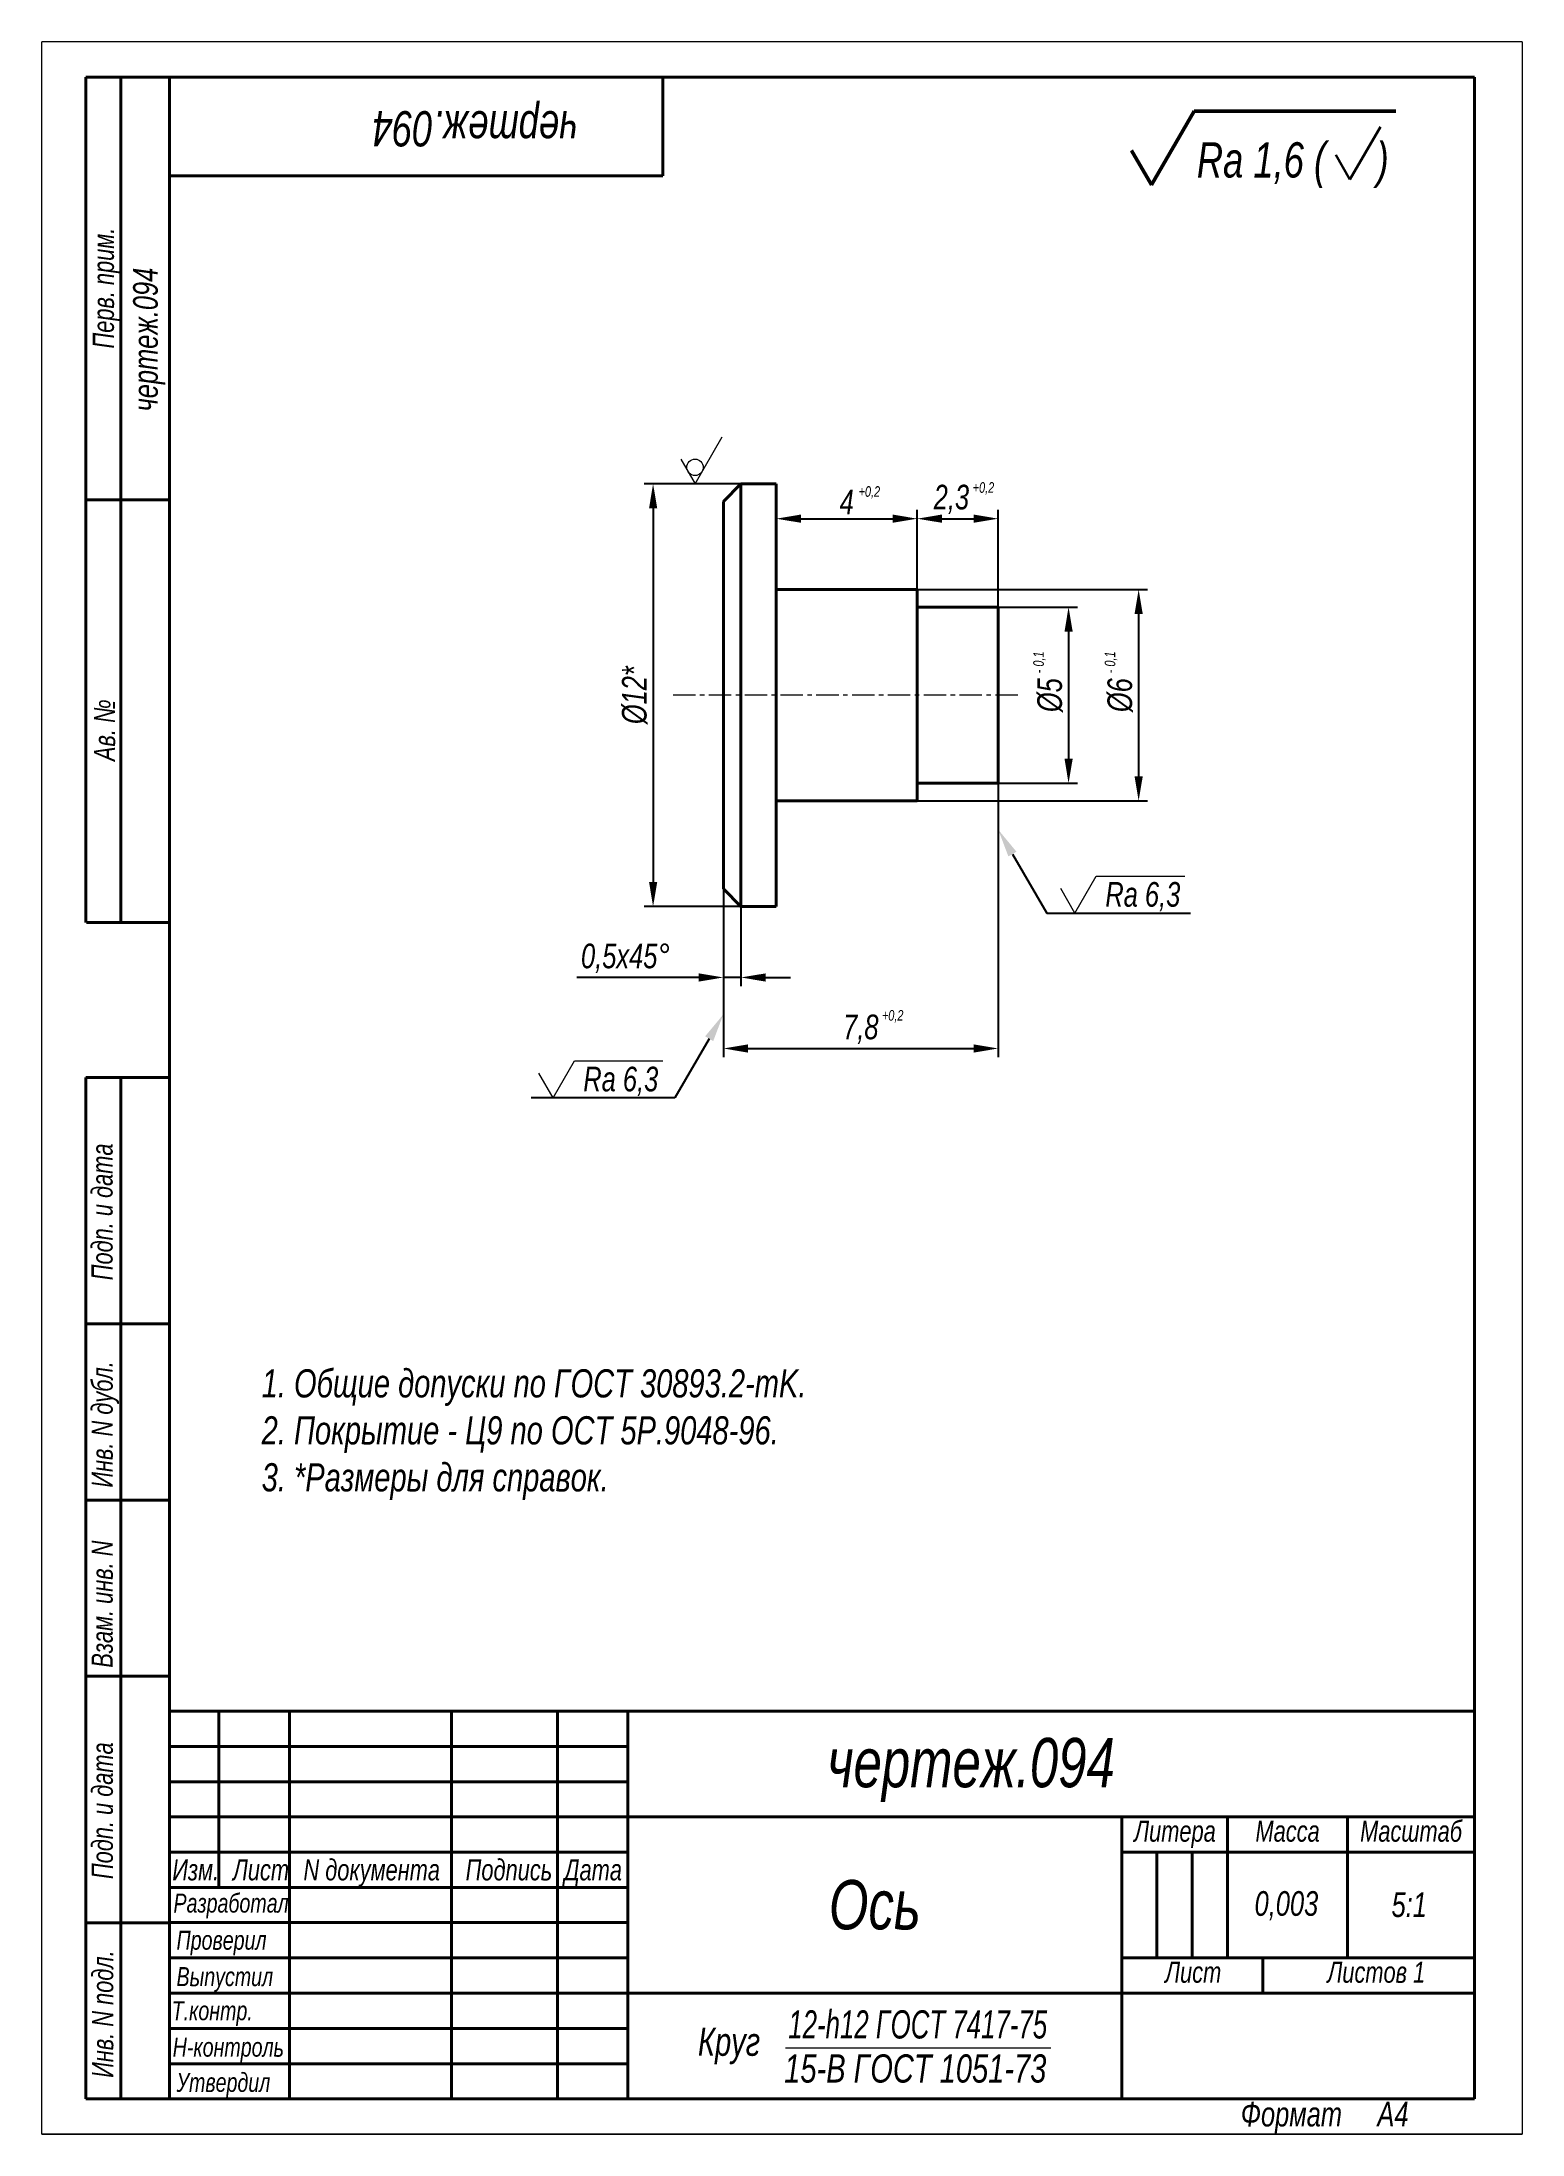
# Model space of a CAD drawing. Header units: millimetres. Extents: x 17919 to 18129, y -1854 to -1557.
import ezdxf

# ---------------------------------------------------------------- set-up
doc = ezdxf.new("R2010")
doc.units = ezdxf.units.MM
doc.linetypes.add('LT_03', pattern=[20.32, 12.7, -2.54, 2.54, -2.54])
for name, color, linetype, lineweight in [('Layer_01', 3, 'Continuous', 13), ('Layer_07', 3, 'Continuous', 13), ('Layer_08', 1, 'Continuous', 15), ('Layer_09', 6, 'Continuous', 15), ('Layer_10', 1, 'LT_03', 15), ('Layer_13', 1, 'Continuous', 13), ('Layer_15', 7, 'Continuous', 40), ('Layer_19', 7, 'Continuous', 50), ('Layer_28', 255, 'Continuous', 40)]:
    doc.layers.add(name, color=color, linetype=linetype, lineweight=lineweight)
doc.styles.add('Style_01', font='ARIALNI.TTF', dxfattribs={"width": 0.9, "height": 3.5})
doc.dimstyles.new('DimStyle_05', dxfattribs={"dimtxt": 3.5, "dimasz": 3.5, "dimexe": 1.25, "dimexo": 0, "dimtad": 1, "dimdec": 1, "dimlfac": 0.2, "dimtxsty": 'Style_01', "dimcen": 0, "dimazin": 3, "dimtfac": 1, "dimtdec": 1, "dimtmove": 0, "dimatfit": 3})
doc.dimstyles.new('DimStyle_13', dxfattribs={"dimtxt": 3.5, "dimasz": 3.5, "dimexe": 1.25, "dimexo": 0, "dimtad": 1, "dimdec": 1, "dimlfac": 0.2, "dimtxsty": 'Style_01', "dimcen": 0, "dimazin": 3, "dimtfac": 1, "dimtdec": 1, "dimtmove": 0, "dimatfit": 3})

# ---------------------------------------------------------------- blocks, each defined once
blk = doc.blocks.new('Block_21')
at = {"linetype": 'Continuous', "lineweight": 15}
for p, q in [((16519.22, -3260.03), (16519.22, -2963.03)), ((16729.22, -2963.03), (16519.22, -2963.03)), ((16729.22, -2963.03), (16729.22, -3260.03)), ((16729.22, -3260.03), (16519.22, -3260.03)), ((16729.22, -3260.03), (16519.22, -3260.03)), ((16519.22, -3260.03), (16729.22, -3260.03)), ((16519.22, -3260.03), (16729.22, -3260.03)), ((16729.22, -3260.03), (16519.22, -3260.03))]:
    blk.add_line(p, q, dxfattribs=at)
at = {"layer": 'Layer_28', "linetype": 'Continuous'}
for p, q in [((16525.44, -2968.03), (16537.44, -2968.03)), ((16525.44, -3088.03), (16525.44, -2968.03)), ((16530.44, -3088.03), (16530.44, -2968.03)), ((16722.44, -2968.03), (16537.32, -2968.03)), ((16537.32, -3199.99), (16537.32, -2968.03)), ((16537.44, -2968.03), (16722.44, -2968.03)), ((16607.32, -2968.03), (16607.32, -2982.03)), ((16722.44, -2968.03), (16722.44, -3255.03)), ((16537.32, -2982.03), (16607.32, -2982.03)), ((16525.56, -3028.03), (16537.44, -3028.03)), ((16525.56, -3088.03), (16537.44, -3088.03)), ((16525.44, -3255.03), (16525.44, -3110.03)), ((16525.44, -3110.03), (16537.32, -3110.03)), ((16530.44, -3255.03), (16530.44, -3110.03)), ((16525.44, -3145.03), (16537.32, -3145.03)), ((16525.44, -3170.03), (16537.32, -3170.03)), ((16525.44, -3195.03), (16537.32, -3195.03)), ((16537.32, -3205), (16602.36, -3205)), ((16537.32, -3210), (16602.36, -3210)), ((16537.32, -3215), (16602.36, -3215)), ((16677.41, -3220.01), (16677.41, -3235.02)), ((16682.41, -3220.01), (16682.41, -3235.02)), ((16525.44, -3230.03), (16537.44, -3230.03)), ((16537.32, -3230.01), (16602.36, -3230.01)), ((16537.32, -3235.02), (16602.36, -3235.02)), ((16537.32, -3240.02), (16602.36, -3240.02)), ((16537.32, -3245.02), (16602.36, -3245.02)), ((16537.32, -3250.03), (16602.36, -3250.03)), ((16525.44, -3255.03), (16537.44, -3255.03)), ((16722.44, -3255.03), (16537.44, -3255.03))]:
    blk.add_line(p, q, dxfattribs=at)
for points in [[(16722.44, -3199.99), (16537.32, -3199.99), (16537.32, -3255.03)], [(16544.32, -3199.99), (16544.32, -3225.01)], [(16554.33, -3199.99), (16554.33, -3255.03)], [(16577.34, -3199.99), (16577.34, -3255.03)], [(16592.35, -3199.99), (16592.35, -3255.03)], [(16602.36, -3199.99), (16602.36, -3255.03)], [(16722.44, -3215), (16602.36, -3215)], [(16722.44, -3215), (16602.36, -3215)], [(16672.41, -3215), (16672.41, -3255.03)], [(16687.42, -3215), (16687.42, -3235.02)], [(16704.43, -3215), (16704.43, -3235.02)], [(16704.43, -3215), (16704.43, -3235.02)], [(16537.32, -3220.01), (16602.36, -3220.01)], [(16672.41, -3220.01), (16722.44, -3220.01)], [(16537.32, -3225.01), (16602.36, -3225.01)], [(16672.41, -3235.02), (16722.44, -3235.02)], [(16692.42, -3235.02), (16692.42, -3240.02)], [(16602.36, -3240.02), (16722.44, -3240.02)]]:
    blk.add_lwpolyline(points, dxfattribs=at)
at = {"layer": 'Layer_01', "linetype": 'Continuous', "lineweight": 25, "style": 'Style_01', "width": 0.9}
blk.add_text('Перв. прим.', height=3, rotation=90, dxfattribs=at).set_placement((16529.44, -3006.56))
at = {"layer": 'Layer_01', "linetype": 'Continuous', "style": 'Style_01', "width": 0.9}
blk.add_text('Т.контр.', height=2.7, dxfattribs=at).set_placement((16537.63, -3243.86))
at = {"layer": 'Layer_07', "linetype": 'Continuous', "style": 'Style_01', "width": 0.9}
for s, p in [('Ав. №', (16529.6, -3065.12)), ('Подп. и дата', (16529.25, -3138.82)), ('Инв. N дубл.', (16529.26, -3168.25)), ('Взам. инв. N', (16529.27, -3193.82)), ('Подп. и дата', (16529.29, -3223.82)), ('Инв. N подл.', (16529.34, -3252.03))]:
    blk.add_text(s, height=3, rotation=90, dxfattribs=at).set_placement(p)
for s, height, p in [('Литера', 3, (16674.18, -3218.52)), ('Масса', 3, (16691.39, -3218.52)), ('Масштаб', 3, (16706.24, -3218.52)), ('Изм.', 3, (16537.73, -3224.01)), ('Лист', 3, (16546.32, -3224.01)), ('N документа', 2.9999, (16556.33, -3224.01)), ('Подпись', 3, (16579.34, -3224.01)), ('Дата', 3, (16593.32, -3224.01)), ('Разработал', 2.7, (16537.89, -3228.58)), ('Проверил', 2.7, (16538.32, -3233.85)), ('Выпустил', 2.7, (16538.32, -3239.02)), ('Лист ', 3, (16678.57, -3238.54)), ('Листов 1', 3, (16701.59, -3238.54)), ('Н-контроль', 2.7, (16537.78, -3249.03)), ('Утвердил', 2.7, (16538.32, -3254.03))]:
    blk.add_text(s, height=height, dxfattribs=at).set_placement(p)
at = {"layer": 'Layer_07', "style": 'Style_01', "width": 0.9}
for s, p in [('Формат     А', (16689.3, -3258.94)), ('4', (16711.1, -3258.94))]:
    blk.add_text(s, height=3.5, dxfattribs=at).set_placement(p)
blk = doc.blocks.new('*D192')
at = {"layer": 'Defpoints', "color": 0, "ltscale": 0.5, "transparency": 16777216}
for p in [(18020.84, -1620.01), (18005.87, -1680.01), (18020.84, -1680.01)]:
    blk.add_point(p, dxfattribs=at)
at = {"layer": 'Layer_08', "color": 0, "lineweight": -2, "ltscale": 0.5, "transparency": 16777216}
for p, q in [((18020.84, -1620.01), (18004.62, -1620.01)), ((18005.87, -1623.51), (18005.87, -1676.51)), ((18020.84, -1680.01), (18004.62, -1680.01))]:
    blk.add_line(p, q, dxfattribs=at)
at = {"layer": 'Layer_08', "color": 0, "ltscale": 0.5, "transparency": 16777216}
for points in [[(18005.29, -1623.51), (18006.46, -1623.51), (18005.87, -1620.01)], [(18005.29, -1676.51), (18006.46, -1676.51), (18005.87, -1680.01)]]:
    blk.add_solid(points, dxfattribs=at)
at = {"layer": 'Layer_08', "color": 0, "ltscale": 0.5, "transparency": 16777216, "insert": (18003.26, -1650.01), "char_height": 3.5, "attachment_point": 5, "rotation": 90, "style": 'Style_01'}
blk.add_mtext('%%C12*', dxfattribs=at)
blk = doc.blocks.new('*D193')
at = {"layer": 'Defpoints', "color": 0, "ltscale": 0.5, "transparency": 16777216}
for p in [(18015.84, -1677.51), (18018.34, -1680.01), (18015.84, -1690.08)]:
    blk.add_point(p, dxfattribs=at)
at = {"layer": 'Layer_08', "color": 0, "lineweight": -2, "ltscale": 0.5, "transparency": 16777216}
for p, q in [((18015.84, -1677.51), (18015.84, -1691.33)), ((18018.34, -1680.01), (18018.34, -1691.33)), ((18012.34, -1690.08), (17995.03, -1690.08)), ((18018.34, -1690.08), (18015.84, -1690.08)), ((18021.84, -1690.08), (18025.34, -1690.08))]:
    blk.add_line(p, q, dxfattribs=at)
at = {"layer": 'Layer_08', "color": 0, "ltscale": 0.5, "transparency": 16777216}
for points in [[(18012.34, -1689.5), (18012.34, -1690.67), (18015.84, -1690.08)], [(18021.84, -1689.5), (18021.84, -1690.67), (18018.34, -1690.08)]]:
    blk.add_solid(points, dxfattribs=at)
at = {"layer": 'Layer_08', "color": 0, "ltscale": 0.5, "transparency": 16777216, "insert": (18001.94, -1687.35), "char_height": 3.5, "attachment_point": 5, "style": 'Style_01'}
blk.add_mtext('0,5х45%%D', dxfattribs=at)
blk = doc.blocks.new('*D194')
at = {"layer": 'Defpoints', "color": 0, "ltscale": 0.5, "transparency": 16777216}
for p in [(18054.84, -1637.51), (18054.84, -1662.51), (18064.81, -1662.51)]:
    blk.add_point(p, dxfattribs=at)
at = {"layer": 'Layer_08', "color": 0, "lineweight": -2, "ltscale": 0.5, "transparency": 16777216}
for p, q in [((18054.84, -1637.51), (18066.06, -1637.51)), ((18064.81, -1641.01), (18064.81, -1659.01)), ((18054.84, -1662.51), (18066.06, -1662.51))]:
    blk.add_line(p, q, dxfattribs=at)
at = {"layer": 'Layer_08', "color": 0, "ltscale": 0.5, "transparency": 16777216}
for points in [[(18064.23, -1641.01), (18065.4, -1641.01), (18064.81, -1637.51)], [(18064.23, -1659.01), (18065.4, -1659.01), (18064.81, -1662.51)]]:
    blk.add_solid(points, dxfattribs=at)
at = {"layer": 'Layer_08', "color": 0, "ltscale": 0.5, "transparency": 16777216, "insert": (18062.19, -1650.01), "char_height": 3.5, "attachment_point": 5, "rotation": 90, "style": 'Style_01'}
blk.add_mtext('%%C5', dxfattribs=at)
blk = doc.blocks.new('*D196')
at = {"layer": 'Defpoints', "color": 0, "ltscale": 0.5, "transparency": 16777216}
for p in [(18043.34, -1624.96), (18023.34, -1635.01), (18043.34, -1635.01)]:
    blk.add_point(p, dxfattribs=at)
at = {"layer": 'Layer_08', "color": 0, "lineweight": -2, "ltscale": 0.5, "transparency": 16777216}
for p, q in [((18023.34, -1635.01), (18023.34, -1623.71)), ((18043.34, -1635.01), (18043.34, -1623.71)), ((18026.84, -1624.96), (18039.84, -1624.96))]:
    blk.add_line(p, q, dxfattribs=at)
at = {"layer": 'Layer_08', "color": 0, "ltscale": 0.5, "transparency": 16777216}
for points in [[(18026.84, -1624.37), (18026.84, -1625.54), (18023.34, -1624.96)], [(18039.84, -1624.37), (18039.84, -1625.54), (18043.34, -1624.96)]]:
    blk.add_solid(points, dxfattribs=at)
at = {"layer": 'Layer_08', "color": 0, "ltscale": 0.5, "transparency": 16777216, "insert": (18033.34, -1622.58), "char_height": 3.5, "attachment_point": 5, "style": 'Style_01'}
blk.add_mtext('\\A1;4', dxfattribs=at)
blk = doc.blocks.new('*D197')
at = {"layer": 'Defpoints', "color": 0, "ltscale": 0.5, "transparency": 16777216}
for p in [(18054.84, -1624.96), (18043.34, -1637.51), (18054.84, -1637.51)]:
    blk.add_point(p, dxfattribs=at)
at = {"layer": 'Layer_08', "color": 0, "lineweight": -2, "ltscale": 0.5, "transparency": 16777216}
for p, q in [((18043.34, -1637.51), (18043.34, -1623.71)), ((18054.84, -1637.51), (18054.84, -1623.71)), ((18046.84, -1624.96), (18051.34, -1624.96))]:
    blk.add_line(p, q, dxfattribs=at)
at = {"layer": 'Layer_08', "color": 0, "ltscale": 0.5, "transparency": 16777216}
for points in [[(18046.84, -1624.37), (18046.84, -1625.54), (18043.34, -1624.96)], [(18051.34, -1624.37), (18051.34, -1625.54), (18054.84, -1624.96)]]:
    blk.add_solid(points, dxfattribs=at)
at = {"layer": 'Layer_08', "color": 0, "ltscale": 0.5, "transparency": 16777216, "insert": (18048.19, -1622.22), "char_height": 3.5, "attachment_point": 5, "style": 'Style_01'}
blk.add_mtext('\\A1;2,3', dxfattribs=at)
blk = doc.blocks.new('*D198')
at = {"layer": 'Defpoints', "color": 0, "ltscale": 0.5, "transparency": 16777216}
for p in [(18054.84, -1662.51), (18015.84, -1677.51), (18054.84, -1700.16)]:
    blk.add_point(p, dxfattribs=at)
at = {"layer": 'Layer_08', "color": 0, "lineweight": -2, "ltscale": 0.5, "transparency": 16777216}
for p, q in [((18054.84, -1662.51), (18054.84, -1701.41)), ((18015.84, -1677.51), (18015.84, -1701.41)), ((18019.34, -1700.16), (18051.34, -1700.16))]:
    blk.add_line(p, q, dxfattribs=at)
at = {"layer": 'Layer_08', "color": 0, "ltscale": 0.5, "transparency": 16777216}
for points in [[(18019.34, -1699.58), (18019.34, -1700.75), (18015.84, -1700.16)], [(18051.34, -1699.58), (18051.34, -1700.75), (18054.84, -1700.16)]]:
    blk.add_solid(points, dxfattribs=at)
at = {"layer": 'Layer_08', "color": 0, "ltscale": 0.5, "transparency": 16777216, "insert": (18035.34, -1697.43), "char_height": 3.5, "attachment_point": 5, "style": 'Style_01'}
blk.add_mtext('\\A1;7,8', dxfattribs=at)
blk = doc.blocks.new('A$C57cbd612')
at = {"color": 1, "lineweight": 13, "ltscale": 0.141451}
blk.add_line((0, 0), (-2.02, 3.5), dxfattribs=at)
at = {"color": 1, "lineweight": 13, "ltscale": 0.303109}
blk.add_line((0, 0), (3.03, 5.25), dxfattribs=at)
at = {"layer": 'Layer_10'}
blk.add_line((3.03, 5.25), (15.58, 5.25), dxfattribs=at)
blk = doc.blocks.new('*D200')
at = {"layer": 'Defpoints', "color": 0, "ltscale": 0.5, "transparency": 16777216}
for p in [(18043.34, -1635.01), (18043.34, -1665.01), (18074.75, -1665.01)]:
    blk.add_point(p, dxfattribs=at)
at = {"layer": 'Layer_08', "color": 0, "lineweight": -2, "ltscale": 0.5, "transparency": 16777216}
for p, q in [((18043.34, -1635.01), (18076, -1635.01)), ((18074.75, -1638.51), (18074.75, -1661.51)), ((18043.34, -1665.01), (18076, -1665.01))]:
    blk.add_line(p, q, dxfattribs=at)
at = {"layer": 'Layer_08', "color": 0, "ltscale": 0.5, "transparency": 16777216}
for points in [[(18074.17, -1638.51), (18075.34, -1638.51), (18074.75, -1635.01)], [(18074.17, -1661.51), (18075.34, -1661.51), (18074.75, -1665.01)]]:
    blk.add_solid(points, dxfattribs=at)
at = {"layer": 'Layer_08', "color": 0, "ltscale": 0.5, "transparency": 16777216, "insert": (18072.14, -1650.01), "char_height": 3.5, "attachment_point": 5, "rotation": 90, "style": 'Style_01'}
blk.add_mtext('%%C6', dxfattribs=at)

msp = doc.modelspace()

# ---------------------------------------------------------------- linework, layer by layer
at = {"layer": 'Layer_01', "lineweight": 13, "ltscale": 0.303109}
msp.add_line((18076.57, -1577.59), (18082.64, -1567.09), dxfattribs=at)
msp.add_line((18076.57, -1577.59), (18082.64, -1567.09), dxfattribs=at)
msp.add_line((18076.57, -1577.59), (18082.64, -1567.09), dxfattribs=at)
at = {"layer": 'Layer_01', "lineweight": 30}
for q in [(18109.06, -1569.33), (18109.06, -1569.33), (18109.06, -1569.33), (18109.06, -1569.33), (18102.71, -1573.33), (18102.71, -1573.33), (18102.71, -1573.33), (18102.71, -1573.33)]:
    msp.add_line((18104.73, -1576.83), q, dxfattribs=at)
at = {"layer": 'Layer_01', "lineweight": 13, "ltscale": 0.141451}
msp.add_line((18076.57, -1577.59), (18073.75, -1572.69), dxfattribs=at)
msp.add_line((18076.57, -1577.59), (18073.75, -1572.69), dxfattribs=at)
msp.add_line((18076.57, -1577.59), (18073.75, -1572.69), dxfattribs=at)
at = {"layer": 'Layer_08', "linetype": 'ByBlock', "lineweight": -2, "ltscale": 0.5}
for p, q in [((18061.72, -1680.95), (18082.11, -1680.95)), ((18008.95, -1707.16), (17988.56, -1707.16))]:
    msp.add_line(p, q, dxfattribs=at)
for points in [[(18056.85, -1672.57), (18061.72, -1680.95)], [(18013.83, -1698.78), (18008.95, -1707.16)]]:
    msp.add_lwpolyline(points, dxfattribs=at)
at = {"layer": 'Layer_08', "ltscale": 0.5}
for points in [[(18056.27, -1672.9), (18054.84, -1669.11), (18057.42, -1672.23)], [(18014.4, -1699.11), (18015.84, -1695.32), (18013.25, -1698.44)]]:
    msp.add_solid(points, dxfattribs=at)
at = {"layer": 'Layer_09', "lineweight": 13}
for p, q in [((18011.82, -1620.01), (18015.65, -1613.36)), ((18009.79, -1616.51), (18011.82, -1620.01))]:
    msp.add_line(p, q, dxfattribs=at)
at = {"layer": 'Layer_09'}
msp.add_line((18024.65, -1842.03), (18062.29, -1842.03), dxfattribs=at)
at = {"layer": 'Layer_09', "lineweight": 13}
msp.add_circle((18011.82, -1617.67), 1.17, dxfattribs=at)
at = {"layer": 'Layer_10', "ltscale": 0.25}
msp.add_line((18057.6, -1650.01), (18008.74, -1650.01), dxfattribs=at)
at = {"layer": 'Layer_15', "linetype": 'Continuous'}
for p, q in [((18018.34, -1620.01), (18015.84, -1622.51)), ((18023.34, -1620.01), (18018.34, -1620.01)), ((18018.34, -1620.01), (18018.34, -1680.01)), ((18023.34, -1650.01), (18023.34, -1620.01)), ((18015.84, -1677.51), (18015.84, -1622.51)), ((18043.34, -1635.01), (18023.34, -1635.01)), ((18043.34, -1650.01), (18043.34, -1635.01)), ((18054.84, -1637.51), (18043.34, -1637.51)), ((18054.84, -1650.01), (18054.84, -1637.51)), ((18023.34, -1680.01), (18023.34, -1650.01)), ((18043.34, -1665.01), (18043.34, -1650.01)), ((18054.84, -1662.51), (18054.84, -1650.01)), ((18043.34, -1662.51), (18054.84, -1662.51)), ((18023.34, -1665.01), (18043.34, -1665.01)), ((18015.84, -1677.51), (18018.34, -1680.01)), ((18018.34, -1680.01), (18023.34, -1680.01))]:
    msp.add_line(p, q, dxfattribs=at)
at = {"layer": 'Layer_19', "lineweight": 50}
for p, q in [((18076.57, -1577.59), (18082.64, -1567.09)), ((18082.64, -1567.09), (18111.22, -1567.09)), ((18076.57, -1577.59), (18073.75, -1572.69))]:
    msp.add_line(p, q, dxfattribs=at)

# ---------------------------------------------------------------- block references
at = {"layer": 'Layer_08'}
for name, p in [('Block_21', (1399.94, 1405.76)), ('A$C57cbd612', (18065.72, -1680.95)), ('A$C57cbd612', (17991.67, -1707.16))]:
    msp.add_blockref(name, p, dxfattribs=at)

# ---------------------------------------------------------------- texts
at = {"layer": 'Layer_01', "style": 'Style_01', "width": 0.9}
msp.add_text('Rа 1,6 (     )', height=5, dxfattribs=at).set_placement((18083.01, -1576.53))
at = {"layer": 'Layer_01', "insert": (17950.34, -1764.24), "char_height": 4, "attachment_point": 7, "style": 'Style_01'}
msp.add_mtext_dynamic_manual_height_columns('1. Общие допуски по ГОСТ 30893.2-mK.\\P2. Покрытие - Ц9 по ОСТ 5Р.9048-96.\\P3. *Размеры для справок.', width=174.6214, gutter_width=70, heights=[66.33], dxfattribs=at)
at = {"layer": 'Layer_07', "linetype": 'Continuous', "style": 'Style_01', "width": 0.9}
for height, rotation, p in [(5, 180, (17995.21, -1567.11)), (3.5, 90, (17935.6, -1609.73))]:
    msp.add_text('чертеж.094', height=height, rotation=rotation, dxfattribs=at).set_placement(p)
for s, height, p in [('Rа 6,3', 3.5, (18070.03, -1680.04)), ('Rа 6,3', 3.5, (17995.97, -1706.25)), ('чертеж.094', 7, (18030.58, -1805.03)), ('0,003', 3.5, (18091.2, -1823.28)), ('5:1', 3.5, (18110.63, -1823.45))]:
    msp.add_text(s, height=height, dxfattribs=at).set_placement(p)
at = {"layer": 'Layer_07', "style": 'Style_01', "width": 0.9}
for s, p in [('Круг', (18012.23, -1843.15)), ('15-В ГОСТ 1051-73', (18024.47, -1846.95))]:
    msp.add_text(s, height=4, dxfattribs=at).set_placement(p)
at = {"layer": 'Layer_07', "linetype": 'Continuous', "insert": (18037.32, -1821.75), "char_height": 7, "width": 70.0467, "attachment_point": 5, "style": 'Style_01'}
msp.add_mtext('Ось', dxfattribs=at)
at = {"layer": 'Layer_07', "insert": (18043.41, -1838.72), "char_height": 4, "width": 70.0467, "attachment_point": 5, "style": 'Style_01'}
msp.add_mtext('{\\W0.8;12-h12 ГОСТ 7417-75 }', dxfattribs=at)
at = {"layer": 'Layer_13', "style": 'Style_01', "width": 0.9}
for p in [(18035.02, -1621.85), (18051.21, -1621.28), (18038.33, -1696.21)]:
    msp.add_text('+0,2', height=1.5, dxfattribs=at).set_placement(p)
for p in [(18061.3, -1646.9), (18071.44, -1646.9)]:
    msp.add_text('- 0,1', height=1.5, rotation=90, dxfattribs=at).set_placement(p)

# ---------------------------------------------------------------- dimensions: what is measured, and where the dimension line sits
at = {"layer": 'Layer_08', "ltscale": 0.5}
for base, p1, p2, text, picture, middle in [((18005.87, -1680.01), (18020.84, -1620.01), (18020.84, -1680.01), '%%C<>*', '*D192', (18003.26, -1650.01)), ((18074.75, -1665.01), (18043.34, -1635.01), (18043.34, -1665.01), '%%C<>', '*D200', (18072.14, -1650.01)), ((18064.81, -1662.51), (18054.84, -1637.51), (18054.84, -1662.51), '%%C<>', '*D194', (18062.19, -1650.01))]:
    dim = msp.add_linear_dim(base=base, p1=p1, p2=p2, angle=90, text=text, dimstyle='DimStyle_05', dxfattribs=at)
    dim.commit()
    dim.dimension.update_dxf_attribs({"geometry": picture, "text_midpoint": middle})
for base, p1, p2, picture, middle in [((18043.34, -1624.96), (18023.34, -1635.01), (18043.34, -1635.01), '*D196', (18033.34, -1622.58)), ((18054.84, -1700.16), (18015.84, -1677.51), (18054.84, -1662.51), '*D198', (18035.34, -1697.43))]:
    dim = msp.add_linear_dim(base=base, p1=p1, p2=p2, dimstyle='DimStyle_13', dxfattribs=at)
    dim.commit()
    dim.dimension.update_dxf_attribs({"geometry": picture, "text_midpoint": middle})
dim = msp.add_linear_dim(base=(18054.84, -1624.96), p1=(18043.34, -1637.51), p2=(18054.84, -1637.51), dimstyle='DimStyle_13', dxfattribs=at)
dim.commit()
dim.dimension.update_dxf_attribs({"geometry": '*D197', "text_midpoint": (18048.19, -1624.96), "dimtype": 160})
dim = msp.add_linear_dim(base=(18015.84, -1690.08), p1=(18018.34, -1680.01), p2=(18015.84, -1677.51), text='<>х45%%D', dimstyle='DimStyle_05', dxfattribs=at)
dim.commit()
dim.dimension.update_dxf_attribs({"geometry": '*D193', "text_midpoint": (18001.94, -1687.35)})

doc.saveas('drawing.dxf')
